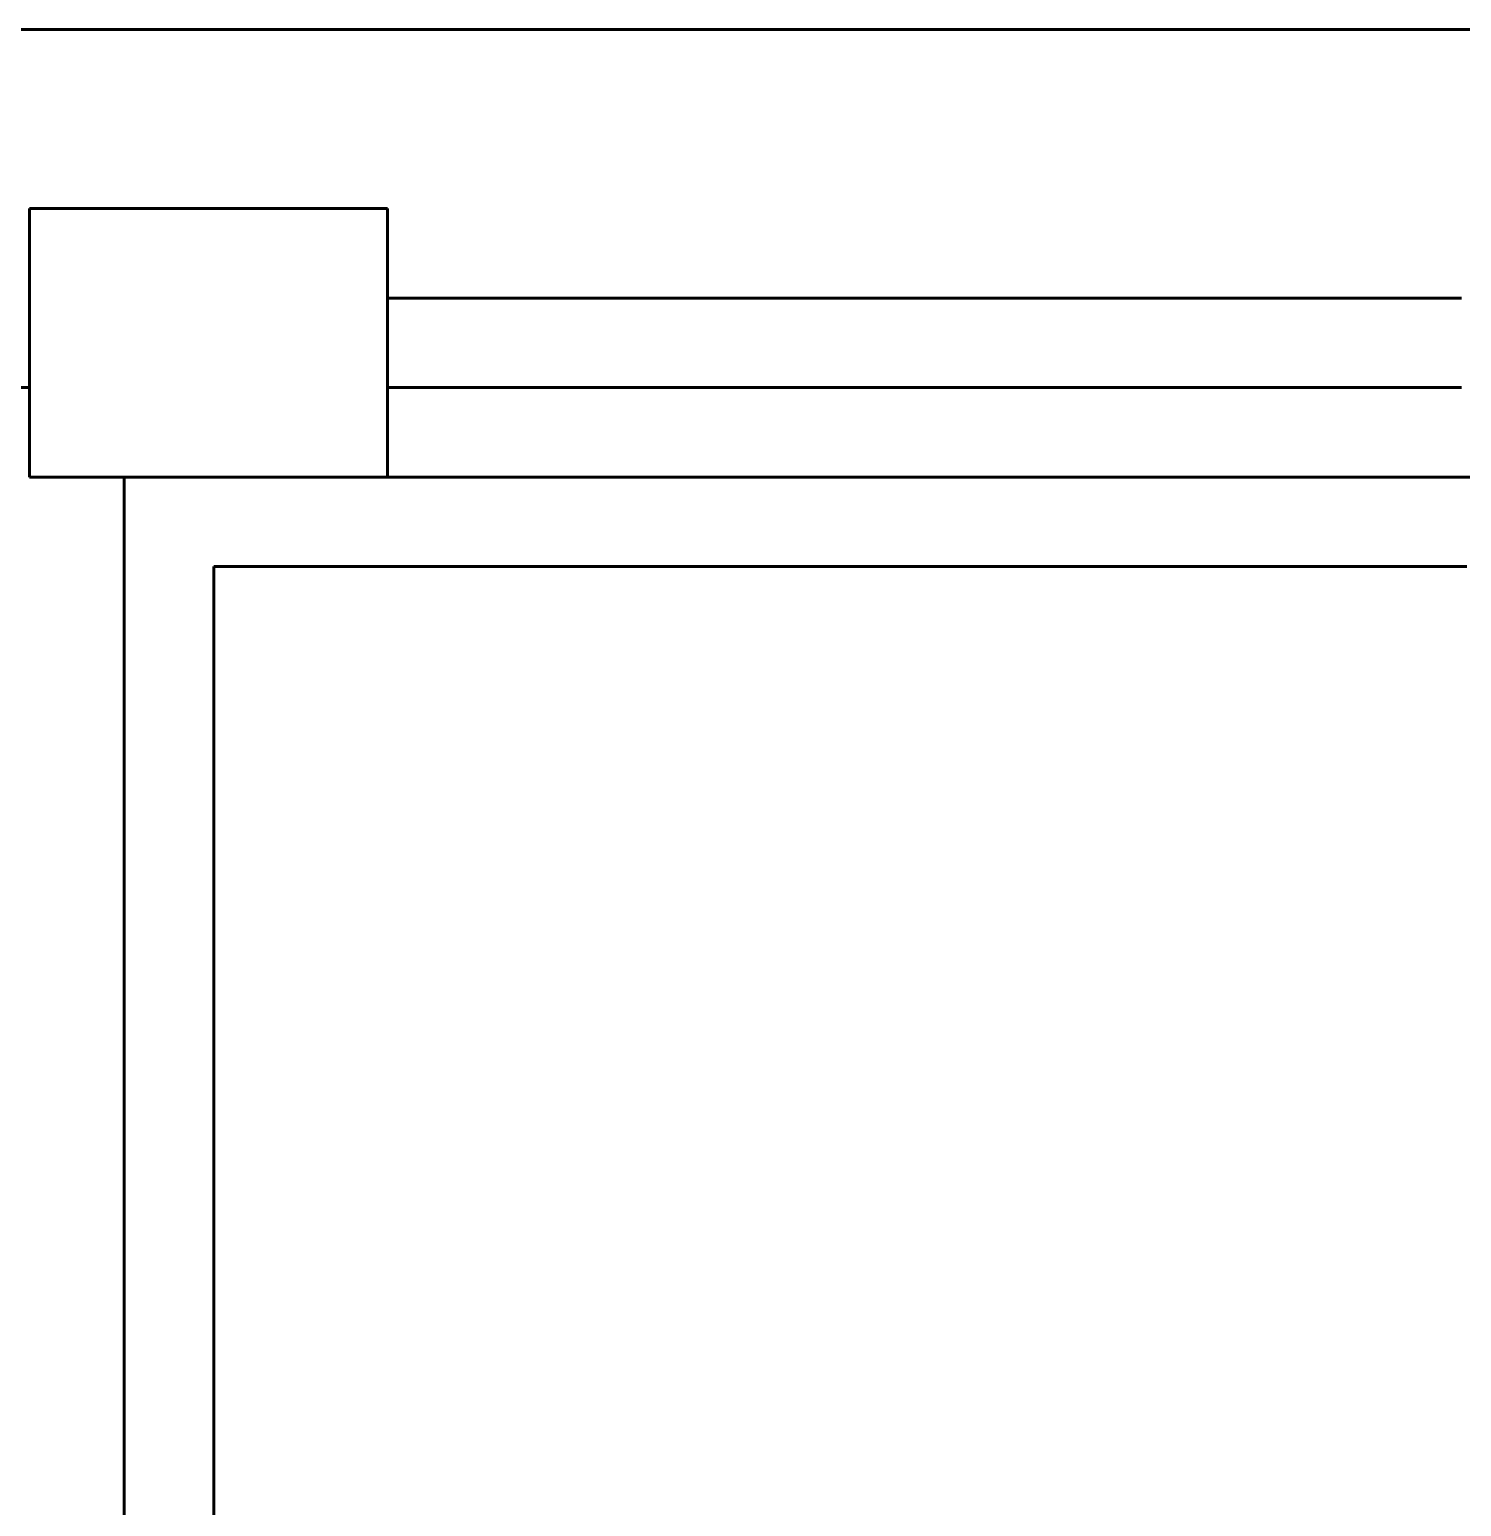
# Model space of a CAD drawing. Extents: x 0 to 297, y 0 to 292.
# Drawn here: x 133.35 to 141.35, y 107.86 to 116.11 of the extents above; entities that cross this region are included whole.
import ezdxf

# ---------------------------------------------------------------- set-up
doc = ezdxf.new("R2010")
doc.units = 0
doc.header["$MEASUREMENT"] = 0
doc.linetypes.add('K5LT_BASIC', pattern=[0])
doc.layers.add('Системный слой', color=7, linetype='Continuous')

# ---------------------------------------------------------------- blocks, each defined once
blk = doc.blocks.new('*U')
at = {"layer": 'Системный слой', "linetype": 'K5LT_BASIC', "lineweight": 60}
for p, q in [((135.35, 115.1064), (133.35, 115.1064)), ((133.35, 115.1064), (133.35, 113.6064)), ((135.35, 113.6064), (135.35, 115.1064)), ((133.35, 113.6064), (135.35, 113.6064))]:
    blk.add_line(p, q, dxfattribs=at)

msp = doc.modelspace()

# ---------------------------------------------------------------- linework, layer by layer
at = {"layer": 'Системный слой', "linetype": 'K5LT_BASIC', "lineweight": 60}
for p, q in [((191.35, 116.1064), (109.3503, 116.1064)), ((133.35, 115.1064), (133.35, 113.6064)), ((135.35, 115.1064), (133.35, 115.1064)), ((133.35, 113.6064), (133.35, 115.1064)), ((133.35, 115.1064), (133.35, 113.6064)), ((133.35, 115.1064), (135.35, 115.1064)), ((135.35, 115.1064), (135.35, 113.6064)), ((135.35, 115.1064), (135.35, 113.6064)), ((135.35, 115.1064), (135.35, 113.6064)), ((141.3497, 114.6066), (135.35, 114.6066)), ((133.35, 114.1064), (127.35, 114.1064)), ((141.35, 114.1064), (135.35, 114.1064)), ((133.35, 113.6064), (135.35, 113.6064)), ((133.35, 113.6064), (135.35, 113.6064)), ((135.35, 113.6064), (133.35, 113.6064)), ((133.35, 113.6064), (135.35, 113.6064)), ((134.6, 113.6064), (133.85, 113.6064)), ((134.6, 113.6064), (133.85, 113.6064)), ((148.879, 113.6064), (133.879, 113.6064)), ((133.879, 113.6064), (133.879, 99.6064)), ((134.8503, 113.6068), (135.35, 113.6064)), ((141.3789, 113.106), (134.3789, 113.106)), ((134.3789, 113.106), (134.3789, 101.1032))]:
    msp.add_line(p, q, dxfattribs=at)

# ---------------------------------------------------------------- block references
at = {"layer": 'Системный слой'}
msp.add_blockref('*U', (0, 0), dxfattribs=at)
msp.add_blockref('*U', (0, 0), dxfattribs=at)
msp.add_blockref('*U', (0, 0), dxfattribs=at)
msp.add_blockref('*U', (0, 0), dxfattribs=at)
msp.add_blockref('*U', (0, 0), dxfattribs=at)
msp.add_blockref('*U', (0, 0), dxfattribs=at)
msp.add_blockref('*U', (0, 0), dxfattribs=at)
msp.add_blockref('*U', (0, 0), dxfattribs=at)
msp.add_blockref('*U', (0, 0), dxfattribs=at)
msp.add_blockref('*U', (0, 0), dxfattribs=at)
msp.add_blockref('*U', (0, 0), dxfattribs=at)
msp.add_blockref('*U', (0, 0), dxfattribs=at)
msp.add_blockref('*U', (0, 0), dxfattribs=at)
msp.add_blockref('*U', (0, 0), dxfattribs=at)
msp.add_blockref('*U', (0, 0), dxfattribs=at)
msp.add_blockref('*U', (0, 0), dxfattribs=at)
msp.add_blockref('*U', (0, 0), dxfattribs=at)
msp.add_blockref('*U', (0, 0), dxfattribs=at)
msp.add_blockref('*U', (0, 0), dxfattribs=at)
msp.add_blockref('*U', (0, 0), dxfattribs=at)
msp.add_blockref('*U', (0, 0), dxfattribs=at)
msp.add_blockref('*U', (0, 0), dxfattribs=at)
msp.add_blockref('*U', (0, 0), dxfattribs=at)
msp.add_blockref('*U', (0, 0), dxfattribs=at)
msp.add_blockref('*U', (0, 0), dxfattribs=at)
msp.add_blockref('*U', (0, 0), dxfattribs=at)
msp.add_blockref('*U', (0, 0), dxfattribs=at)
msp.add_blockref('*U', (0, 0), dxfattribs=at)
msp.add_blockref('*U', (0, 0), dxfattribs=at)
msp.add_blockref('*U', (0, 0), dxfattribs=at)
msp.add_blockref('*U', (0, 0), dxfattribs=at)
msp.add_blockref('*U', (0, 0), dxfattribs=at)
msp.add_blockref('*U', (0, 0), dxfattribs=at)
msp.add_blockref('*U', (0, 0), dxfattribs=at)
msp.add_blockref('*U', (0, 0), dxfattribs=at)
msp.add_blockref('*U', (0, 0), dxfattribs=at)
msp.add_blockref('*U', (0, 0), dxfattribs=at)
msp.add_blockref('*U', (0, 0), dxfattribs=at)
msp.add_blockref('*U', (0, 0), dxfattribs=at)
msp.add_blockref('*U', (0, 0), dxfattribs=at)
msp.add_blockref('*U', (0, 0), dxfattribs=at)
msp.add_blockref('*U', (0, 0), dxfattribs=at)
msp.add_blockref('*U', (0, 0), dxfattribs=at)
msp.add_blockref('*U', (0, 0), dxfattribs=at)
msp.add_blockref('*U', (0, 0), dxfattribs=at)
msp.add_blockref('*U', (0, 0), dxfattribs=at)
msp.add_blockref('*U', (0, 0), dxfattribs=at)
msp.add_blockref('*U', (0, 0), dxfattribs=at)
msp.add_blockref('*U', (0, 0), dxfattribs=at)
msp.add_blockref('*U', (0, 0), dxfattribs=at)
msp.add_blockref('*U', (0, 0), dxfattribs=at)
msp.add_blockref('*U', (0, 0), dxfattribs=at)
msp.add_blockref('*U', (0, 0), dxfattribs=at)
msp.add_blockref('*U', (0, 0), dxfattribs=at)
msp.add_blockref('*U', (0, 0), dxfattribs=at)
msp.add_blockref('*U', (0, 0), dxfattribs=at)
msp.add_blockref('*U', (0, 0), dxfattribs=at)
msp.add_blockref('*U', (0, 0), dxfattribs=at)
msp.add_blockref('*U', (0, 0), dxfattribs=at)
msp.add_blockref('*U', (0, 0), dxfattribs=at)
msp.add_blockref('*U', (0, 0), dxfattribs=at)
msp.add_blockref('*U', (0, 0), dxfattribs=at)
msp.add_blockref('*U', (0, 0), dxfattribs=at)
msp.add_blockref('*U', (0, 0), dxfattribs=at)
msp.add_blockref('*U', (0, 0), dxfattribs=at)
msp.add_blockref('*U', (0, 0), dxfattribs=at)
msp.add_blockref('*U', (0, 0), dxfattribs=at)
msp.add_blockref('*U', (0, 0), dxfattribs=at)
msp.add_blockref('*U', (0, 0), dxfattribs=at)
msp.add_blockref('*U', (0, 0), dxfattribs=at)
msp.add_blockref('*U', (0, 0), dxfattribs=at)
msp.add_blockref('*U', (0, 0), dxfattribs=at)
msp.add_blockref('*U', (0, 0), dxfattribs=at)
msp.add_blockref('*U', (0, 0), dxfattribs=at)
msp.add_blockref('*U', (0, 0), dxfattribs=at)
msp.add_blockref('*U', (0, 0), dxfattribs=at)
msp.add_blockref('*U', (0, 0), dxfattribs=at)
msp.add_blockref('*U', (0, 0), dxfattribs=at)
msp.add_blockref('*U', (0, 0), dxfattribs=at)
msp.add_blockref('*U', (0, 0), dxfattribs=at)
msp.add_blockref('*U', (0, 0), dxfattribs=at)
msp.add_blockref('*U', (0, 0), dxfattribs=at)
msp.add_blockref('*U', (0, 0), dxfattribs=at)
msp.add_blockref('*U', (0, 0), dxfattribs=at)
msp.add_blockref('*U', (0, 0), dxfattribs=at)
msp.add_blockref('*U', (0, 0), dxfattribs=at)
msp.add_blockref('*U', (0, 0), dxfattribs=at)
msp.add_blockref('*U', (0, 0), dxfattribs=at)
msp.add_blockref('*U', (0, 0), dxfattribs=at)
msp.add_blockref('*U', (0, 0), dxfattribs=at)
msp.add_blockref('*U', (0, 0), dxfattribs=at)
msp.add_blockref('*U', (0, 0), dxfattribs=at)
msp.add_blockref('*U', (0, 0), dxfattribs=at)
msp.add_blockref('*U', (0, 0), dxfattribs=at)
msp.add_blockref('*U', (0, 0), dxfattribs=at)
msp.add_blockref('*U', (0, 0), dxfattribs=at)
msp.add_blockref('*U', (0, 0), dxfattribs=at)
msp.add_blockref('*U', (0, 0), dxfattribs=at)
msp.add_blockref('*U', (0, 0), dxfattribs=at)
msp.add_blockref('*U', (0, 0), dxfattribs=at)
msp.add_blockref('*U', (0, 0), dxfattribs=at)
msp.add_blockref('*U', (0, 0), dxfattribs=at)
msp.add_blockref('*U', (0, 0), dxfattribs=at)
msp.add_blockref('*U', (0, 0), dxfattribs=at)
msp.add_blockref('*U', (0, 0), dxfattribs=at)
msp.add_blockref('*U', (0, 0), dxfattribs=at)
msp.add_blockref('*U', (0, 0), dxfattribs=at)
msp.add_blockref('*U', (0, 0), dxfattribs=at)
msp.add_blockref('*U', (0, 0), dxfattribs=at)
msp.add_blockref('*U', (0, 0), dxfattribs=at)
msp.add_blockref('*U', (0, 0), dxfattribs=at)
msp.add_blockref('*U', (0, 0), dxfattribs=at)
msp.add_blockref('*U', (0, 0), dxfattribs=at)
msp.add_blockref('*U', (0, 0), dxfattribs=at)
msp.add_blockref('*U', (0, 0), dxfattribs=at)
msp.add_blockref('*U', (0, 0), dxfattribs=at)
msp.add_blockref('*U', (0, 0), dxfattribs=at)
msp.add_blockref('*U', (0, 0), dxfattribs=at)
msp.add_blockref('*U', (0, 0), dxfattribs=at)
msp.add_blockref('*U', (0, 0), dxfattribs=at)
msp.add_blockref('*U', (0, 0), dxfattribs=at)
msp.add_blockref('*U', (0, 0), dxfattribs=at)
msp.add_blockref('*U', (0, 0), dxfattribs=at)
msp.add_blockref('*U', (0, 0), dxfattribs=at)
msp.add_blockref('*U', (0, 0), dxfattribs=at)
msp.add_blockref('*U', (0, 0), dxfattribs=at)
msp.add_blockref('*U', (0, 0), dxfattribs=at)
msp.add_blockref('*U', (0, 0), dxfattribs=at)
msp.add_blockref('*U', (0, 0), dxfattribs=at)
msp.add_blockref('*U', (0, 0), dxfattribs=at)
msp.add_blockref('*U', (0, 0), dxfattribs=at)
msp.add_blockref('*U', (0, 0), dxfattribs=at)
msp.add_blockref('*U', (0, 0), dxfattribs=at)
msp.add_blockref('*U', (0, 0), dxfattribs=at)
msp.add_blockref('*U', (0, 0), dxfattribs=at)
msp.add_blockref('*U', (0, 0), dxfattribs=at)
msp.add_blockref('*U', (0, 0), dxfattribs=at)
msp.add_blockref('*U', (0, 0), dxfattribs=at)
msp.add_blockref('*U', (0, 0), dxfattribs=at)
msp.add_blockref('*U', (0, 0), dxfattribs=at)
msp.add_blockref('*U', (0, 0), dxfattribs=at)
msp.add_blockref('*U', (0, 0), dxfattribs=at)
msp.add_blockref('*U', (0, 0), dxfattribs=at)
msp.add_blockref('*U', (0, 0), dxfattribs=at)
msp.add_blockref('*U', (0, 0), dxfattribs=at)
msp.add_blockref('*U', (0, 0), dxfattribs=at)
msp.add_blockref('*U', (0, 0), dxfattribs=at)
msp.add_blockref('*U', (0, 0), dxfattribs=at)
msp.add_blockref('*U', (0, 0), dxfattribs=at)
msp.add_blockref('*U', (0, 0), dxfattribs=at)
msp.add_blockref('*U', (0, 0), dxfattribs=at)
msp.add_blockref('*U', (0, 0), dxfattribs=at)
msp.add_blockref('*U', (0, 0), dxfattribs=at)
msp.add_blockref('*U', (0, 0), dxfattribs=at)
msp.add_blockref('*U', (0, 0), dxfattribs=at)
msp.add_blockref('*U', (0, 0), dxfattribs=at)
msp.add_blockref('*U', (0, 0), dxfattribs=at)
msp.add_blockref('*U', (0, 0), dxfattribs=at)
msp.add_blockref('*U', (0, 0), dxfattribs=at)
msp.add_blockref('*U', (0, 0), dxfattribs=at)
msp.add_blockref('*U', (0, 0), dxfattribs=at)
msp.add_blockref('*U', (0, 0), dxfattribs=at)
msp.add_blockref('*U', (0, 0), dxfattribs=at)
msp.add_blockref('*U', (0, 0), dxfattribs=at)
msp.add_blockref('*U', (0, 0), dxfattribs=at)
msp.add_blockref('*U', (0, 0), dxfattribs=at)
msp.add_blockref('*U', (0, 0), dxfattribs=at)
msp.add_blockref('*U', (0, 0), dxfattribs=at)
msp.add_blockref('*U', (0, 0), dxfattribs=at)
msp.add_blockref('*U', (0, 0), dxfattribs=at)
msp.add_blockref('*U', (0, 0), dxfattribs=at)
msp.add_blockref('*U', (0, 0), dxfattribs=at)
msp.add_blockref('*U', (0, 0), dxfattribs=at)
msp.add_blockref('*U', (0, 0), dxfattribs=at)
msp.add_blockref('*U', (0, 0), dxfattribs=at)
msp.add_blockref('*U', (0, 0), dxfattribs=at)
msp.add_blockref('*U', (0, 0), dxfattribs=at)
msp.add_blockref('*U', (0, 0), dxfattribs=at)
msp.add_blockref('*U', (0, 0), dxfattribs=at)
msp.add_blockref('*U', (0, 0), dxfattribs=at)
msp.add_blockref('*U', (0, 0), dxfattribs=at)
msp.add_blockref('*U', (0, 0), dxfattribs=at)
msp.add_blockref('*U', (0, 0), dxfattribs=at)
msp.add_blockref('*U', (0, 0), dxfattribs=at)
msp.add_blockref('*U', (0, 0), dxfattribs=at)
msp.add_blockref('*U', (0, 0), dxfattribs=at)
msp.add_blockref('*U', (0, 0), dxfattribs=at)
msp.add_blockref('*U', (0, 0), dxfattribs=at)
msp.add_blockref('*U', (0, 0), dxfattribs=at)
msp.add_blockref('*U', (0, 0), dxfattribs=at)
msp.add_blockref('*U', (0, 0), dxfattribs=at)
msp.add_blockref('*U', (0, 0), dxfattribs=at)
msp.add_blockref('*U', (0, 0), dxfattribs=at)
msp.add_blockref('*U', (0, 0), dxfattribs=at)
msp.add_blockref('*U', (0, 0), dxfattribs=at)
msp.add_blockref('*U', (0, 0), dxfattribs=at)
msp.add_blockref('*U', (0, 0), dxfattribs=at)
msp.add_blockref('*U', (0, 0), dxfattribs=at)
msp.add_blockref('*U', (0, 0), dxfattribs=at)
msp.add_blockref('*U', (0, 0), dxfattribs=at)
msp.add_blockref('*U', (0, 0), dxfattribs=at)
msp.add_blockref('*U', (0, 0), dxfattribs=at)
msp.add_blockref('*U', (0, 0), dxfattribs=at)
msp.add_blockref('*U', (0, 0), dxfattribs=at)
msp.add_blockref('*U', (0, 0), dxfattribs=at)
msp.add_blockref('*U', (0, 0), dxfattribs=at)
msp.add_blockref('*U', (0, 0), dxfattribs=at)
msp.add_blockref('*U', (0, 0), dxfattribs=at)
msp.add_blockref('*U', (0, 0), dxfattribs=at)
msp.add_blockref('*U', (0, 0), dxfattribs=at)
msp.add_blockref('*U', (0, 0), dxfattribs=at)
msp.add_blockref('*U', (0, 0), dxfattribs=at)
msp.add_blockref('*U', (0, 0), dxfattribs=at)
msp.add_blockref('*U', (0, 0), dxfattribs=at)
msp.add_blockref('*U', (0, 0), dxfattribs=at)
msp.add_blockref('*U', (0, 0), dxfattribs=at)
msp.add_blockref('*U', (0, 0), dxfattribs=at)
msp.add_blockref('*U', (0, 0), dxfattribs=at)
msp.add_blockref('*U', (0, 0), dxfattribs=at)
msp.add_blockref('*U', (0, 0), dxfattribs=at)
msp.add_blockref('*U', (0, 0), dxfattribs=at)
msp.add_blockref('*U', (0, 0), dxfattribs=at)
msp.add_blockref('*U', (0, 0), dxfattribs=at)
msp.add_blockref('*U', (0, 0), dxfattribs=at)
msp.add_blockref('*U', (0, 0), dxfattribs=at)
msp.add_blockref('*U', (0, 0), dxfattribs=at)
msp.add_blockref('*U', (0, 0), dxfattribs=at)
msp.add_blockref('*U', (0, 0), dxfattribs=at)
msp.add_blockref('*U', (0, 0), dxfattribs=at)
msp.add_blockref('*U', (0, 0), dxfattribs=at)
msp.add_blockref('*U', (0, 0), dxfattribs=at)
msp.add_blockref('*U', (0, 0), dxfattribs=at)
msp.add_blockref('*U', (0, 0), dxfattribs=at)
msp.add_blockref('*U', (0, 0), dxfattribs=at)
msp.add_blockref('*U', (0, 0), dxfattribs=at)
msp.add_blockref('*U', (0, 0), dxfattribs=at)
msp.add_blockref('*U', (0, 0), dxfattribs=at)
msp.add_blockref('*U', (0, 0), dxfattribs=at)
msp.add_blockref('*U', (0, 0), dxfattribs=at)
msp.add_blockref('*U', (0, 0), dxfattribs=at)
msp.add_blockref('*U', (0, 0), dxfattribs=at)
msp.add_blockref('*U', (0, 0), dxfattribs=at)
msp.add_blockref('*U', (0, 0), dxfattribs=at)
msp.add_blockref('*U', (0, 0), dxfattribs=at)
msp.add_blockref('*U', (0, 0), dxfattribs=at)
msp.add_blockref('*U', (0, 0), dxfattribs=at)
msp.add_blockref('*U', (0, 0), dxfattribs=at)
msp.add_blockref('*U', (0, 0), dxfattribs=at)
msp.add_blockref('*U', (0, 0), dxfattribs=at)
msp.add_blockref('*U', (0, 0), dxfattribs=at)
msp.add_blockref('*U', (0, 0), dxfattribs=at)
msp.add_blockref('*U', (0, 0), dxfattribs=at)
msp.add_blockref('*U', (0, 0), dxfattribs=at)
msp.add_blockref('*U', (0, 0), dxfattribs=at)
msp.add_blockref('*U', (0, 0), dxfattribs=at)
msp.add_blockref('*U', (0, 0), dxfattribs=at)
msp.add_blockref('*U', (0, 0), dxfattribs=at)
msp.add_blockref('*U', (0, 0), dxfattribs=at)
msp.add_blockref('*U', (0, 0), dxfattribs=at)
msp.add_blockref('*U', (0, 0), dxfattribs=at)
msp.add_blockref('*U', (0, 0), dxfattribs=at)
msp.add_blockref('*U', (0, 0), dxfattribs=at)
msp.add_blockref('*U', (0, 0), dxfattribs=at)
msp.add_blockref('*U', (0, 0), dxfattribs=at)
msp.add_blockref('*U', (0, 0), dxfattribs=at)
msp.add_blockref('*U', (0, 0), dxfattribs=at)
msp.add_blockref('*U', (0, 0), dxfattribs=at)
msp.add_blockref('*U', (0, 0), dxfattribs=at)
msp.add_blockref('*U', (0, 0), dxfattribs=at)
msp.add_blockref('*U', (0, 0), dxfattribs=at)
msp.add_blockref('*U', (0, 0), dxfattribs=at)
msp.add_blockref('*U', (0, 0), dxfattribs=at)
msp.add_blockref('*U', (0, 0), dxfattribs=at)
msp.add_blockref('*U', (0, 0), dxfattribs=at)
msp.add_blockref('*U', (0, 0), dxfattribs=at)
msp.add_blockref('*U', (0, 0), dxfattribs=at)
msp.add_blockref('*U', (0, 0), dxfattribs=at)
msp.add_blockref('*U', (0, 0), dxfattribs=at)
msp.add_blockref('*U', (0, 0), dxfattribs=at)
msp.add_blockref('*U', (0, 0), dxfattribs=at)
msp.add_blockref('*U', (0, 0), dxfattribs=at)
msp.add_blockref('*U', (0, 0), dxfattribs=at)
msp.add_blockref('*U', (0, 0), dxfattribs=at)
msp.add_blockref('*U', (0, 0), dxfattribs=at)
msp.add_blockref('*U', (0, 0), dxfattribs=at)
msp.add_blockref('*U', (0, 0), dxfattribs=at)
msp.add_blockref('*U', (0, 0), dxfattribs=at)
msp.add_blockref('*U', (0, 0), dxfattribs=at)
msp.add_blockref('*U', (0, 0), dxfattribs=at)
msp.add_blockref('*U', (0, 0), dxfattribs=at)
msp.add_blockref('*U', (0, 0), dxfattribs=at)
msp.add_blockref('*U', (0, 0), dxfattribs=at)
msp.add_blockref('*U', (0, 0), dxfattribs=at)
msp.add_blockref('*U', (0, 0), dxfattribs=at)
msp.add_blockref('*U', (0, 0), dxfattribs=at)
msp.add_blockref('*U', (0, 0), dxfattribs=at)
msp.add_blockref('*U', (0, 0), dxfattribs=at)
msp.add_blockref('*U', (0, 0), dxfattribs=at)
msp.add_blockref('*U', (0, 0), dxfattribs=at)
msp.add_blockref('*U', (0, 0), dxfattribs=at)
msp.add_blockref('*U', (0, 0), dxfattribs=at)
msp.add_blockref('*U', (0, 0), dxfattribs=at)
msp.add_blockref('*U', (0, 0), dxfattribs=at)
msp.add_blockref('*U', (0, 0), dxfattribs=at)
msp.add_blockref('*U', (0, 0), dxfattribs=at)

doc.saveas('drawing.dxf')
